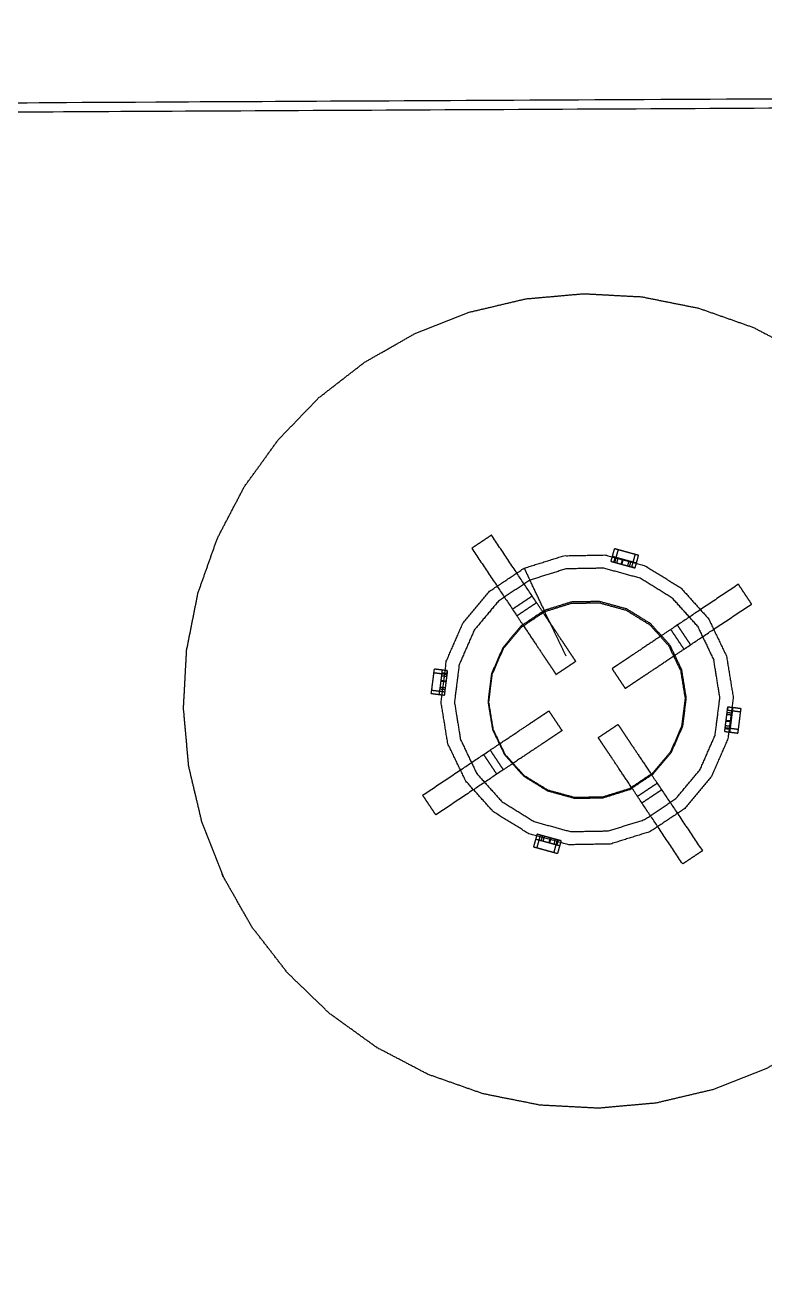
# Model space of a CAD drawing. Header units: millimetres. Extents: x 3429 to 24139, y -631 to 9878.
# Drawn here: x 8575.3 to 8614, y 3509.7 to 3575.7 of the extents above; entities that cross this region are included whole.
import ezdxf

# ---------------------------------------------------------------- set-up
doc = ezdxf.new("R2010")
doc.units = ezdxf.units.MM
for name, color, linetype, lineweight in [('multid_gorunus_3', 23, 'Continuous', 13), ('multid_gorunus_4', 15, 'Continuous', 9), ('multid_gorunus_5', 193, 'Continuous', 5), ('multid_gorunus_6', 54, 'Continuous', 0)]:
    doc.layers.add(name, color=color, linetype=linetype, lineweight=lineweight)

# ---------------------------------------------------------------- blocks, each defined once
blk = doc.blocks.new('grup-2')
at = {"layer": 'multid_gorunus_3', "lineweight": -3}
for points in [[(1849.635, 6035.355), (1850.005, 6035.396), (1850.375, 6035.437), (1884.646, 6035.262), (1918.917, 6035.088), (1919.286, 6035.043), (1919.656, 6034.998), (1919.995, 6034.875), (1920.334, 6034.752), (1920.633, 6034.56), (1920.932, 6034.367), (1921.181, 6034.116), (1921.429, 6033.865), (1921.619, 6033.564), (1921.808, 6033.263), (1921.927, 6032.923), (1922.047, 6032.583), (1922.088, 6032.213), (1922.129, 6031.843), (1921.763, 5960.072), (1921.878, 5918.294), (1921.833, 5917.924), (1921.789, 5917.555), (1921.666, 5917.216), (1921.542, 5916.877), (1921.35, 5916.578), (1921.158, 5916.279), (1920.907, 5916.03), (1920.655, 5915.781), (1920.354, 5915.592), (1920.054, 5915.403), (1919.713, 5915.283), (1919.373, 5915.164), (1919.003, 5915.123), (1918.633, 5915.082), (1884.362, 5915.257), (1850.091, 5915.431), (1849.721, 5915.476), (1849.352, 5915.52), (1849.013, 5915.644), (1848.674, 5915.767), (1848.375, 5915.959), (1848.076, 5916.151), (1847.827, 5916.403), (1847.578, 5916.654), (1847.389, 5916.955), (1847.2, 5917.255), (1847.08, 5917.596), (1846.96, 5917.936), (1846.92, 5918.306), (1846.879, 5918.676), (1847.143, 5970.447), (1847.13, 6032.225), (1847.174, 6032.594), (1847.219, 6032.964), (1847.342, 6033.303), (1847.465, 6033.642), (1847.658, 6033.941), (1847.85, 6034.24), (1848.101, 6034.488), (1848.353, 6034.737), (1848.653, 6034.926), (1848.954, 6035.115), (1849.294, 6035.235), (1849.635, 6035.355)], [(1849.635, 6035.355), (1850.005, 6035.396), (1850.375, 6035.437), (1884.646, 6035.262), (1918.917, 6035.088), (1919.286, 6035.043), (1919.656, 6034.998), (1919.995, 6034.875), (1920.334, 6034.752), (1920.633, 6034.56), (1920.932, 6034.367), (1921.181, 6034.116), (1921.429, 6033.865), (1921.619, 6033.564), (1921.808, 6033.263), (1921.927, 6032.923), (1922.047, 6032.583), (1922.088, 6032.213), (1922.129, 6031.843), (1921.763, 5960.072), (1921.878, 5918.294), (1921.833, 5917.924), (1921.789, 5917.555), (1921.666, 5917.216), (1921.542, 5916.877), (1921.35, 5916.578), (1921.158, 5916.279), (1920.907, 5916.03), (1920.655, 5915.781), (1920.354, 5915.592), (1920.054, 5915.403), (1919.713, 5915.283), (1919.373, 5915.164), (1919.003, 5915.123), (1918.633, 5915.082), (1884.362, 5915.257), (1850.091, 5915.431), (1849.721, 5915.476), (1849.352, 5915.52), (1849.013, 5915.644), (1848.674, 5915.767), (1848.375, 5915.959), (1848.076, 5916.151), (1847.827, 5916.403), (1847.578, 5916.654), (1847.389, 5916.955), (1847.2, 5917.255), (1847.08, 5917.596), (1846.96, 5917.936), (1846.92, 5918.306), (1846.879, 5918.676), (1847.143, 5970.447), (1847.13, 6032.225), (1847.174, 6032.594), (1847.219, 6032.964), (1847.342, 6033.303), (1847.465, 6033.642), (1847.658, 6033.941), (1847.85, 6034.24), (1848.101, 6034.488), (1848.353, 6034.737), (1848.653, 6034.926), (1848.954, 6035.115), (1849.294, 6035.235), (1849.635, 6035.355)], [(1850.374, 6034.937), (1850.061, 6034.902), (1849.748, 6034.868), (1849.461, 6034.766), (1849.173, 6034.665), (1848.919, 6034.505), (1848.664, 6034.345), (1848.452, 6034.134), (1848.239, 6033.924), (1848.076, 6033.671), (1847.914, 6033.418), (1847.81, 6033.132), (1847.705, 6032.845), (1847.668, 6032.533), (1847.63, 6032.22), (1847.643, 5970.444), (1847.379, 5918.676), (1847.413, 5918.363), (1847.448, 5918.05), (1847.549, 5917.762), (1847.651, 5917.474), (1847.811, 5917.22), (1847.971, 5916.966), (1848.181, 5916.753), (1848.392, 5916.54), (1848.644, 5916.378), (1848.897, 5916.215), (1849.184, 5916.111), (1849.47, 5916.007), (1849.783, 5915.969), (1850.096, 5915.931), (1884.365, 5915.757), (1918.634, 5915.582), (1918.946, 5915.617), (1919.259, 5915.651), (1919.547, 5915.752), (1919.835, 5915.854), (1920.089, 5916.014), (1920.343, 5916.174), (1920.556, 5916.384), (1920.769, 5916.595), (1920.931, 5916.848), (1921.094, 5917.1), (1921.198, 5917.387), (1921.303, 5917.674), (1921.34, 5917.986), (1921.378, 5918.299), (1921.263, 5960.075), (1921.629, 6031.843), (1921.594, 6032.156), (1921.56, 6032.469), (1921.458, 6032.757), (1921.357, 6033.044), (1921.197, 6033.299), (1921.037, 6033.553), (1920.827, 6033.766), (1920.616, 6033.978), (1920.363, 6034.141), (1920.111, 6034.303), (1919.824, 6034.408), (1919.537, 6034.512), (1919.225, 6034.55), (1918.912, 6034.588), (1884.643, 6034.762), (1850.374, 6034.937)], [(1850.374, 6034.937), (1850.061, 6034.902), (1849.748, 6034.868), (1849.461, 6034.766), (1849.173, 6034.665), (1848.919, 6034.505), (1848.664, 6034.345), (1848.452, 6034.134), (1848.239, 6033.924), (1848.076, 6033.671), (1847.914, 6033.418), (1847.81, 6033.132), (1847.705, 6032.845), (1847.668, 6032.533), (1847.63, 6032.22), (1847.643, 5970.444), (1847.379, 5918.676), (1847.413, 5918.363), (1847.448, 5918.05), (1847.549, 5917.762), (1847.651, 5917.474), (1847.811, 5917.22), (1847.971, 5916.966), (1848.181, 5916.753), (1848.392, 5916.54), (1848.644, 5916.378), (1848.897, 5916.215), (1849.184, 5916.111), (1849.47, 5916.007), (1849.783, 5915.969), (1850.096, 5915.931), (1884.365, 5915.757), (1918.634, 5915.582), (1918.946, 5915.617), (1919.259, 5915.651), (1919.547, 5915.752), (1919.835, 5915.854), (1920.089, 5916.014), (1920.343, 5916.174), (1920.556, 5916.384), (1920.769, 5916.595), (1920.931, 5916.848), (1921.094, 5917.1), (1921.198, 5917.387), (1921.303, 5917.674), (1921.34, 5917.986), (1921.378, 5918.299), (1921.263, 5960.075), (1921.629, 6031.843), (1921.594, 6032.156), (1921.56, 6032.469), (1921.458, 6032.757), (1921.357, 6033.044), (1921.197, 6033.299), (1921.037, 6033.553), (1920.827, 6033.766), (1920.616, 6033.978), (1920.363, 6034.141), (1920.111, 6034.303), (1919.824, 6034.408), (1919.537, 6034.512), (1919.225, 6034.55), (1918.912, 6034.588), (1884.643, 6034.762), (1850.374, 6034.937)]]:
    blk.add_open_spline(points, degree=2, knots=[-16, -16, -16, -15, -15, -14, -14, -13, -13, -12, -12, -11, -11, -10, -10, -9, -9, -8, -8, -7, -7, -6, -6, -5, -5, -4, -4, -3, -3, -2, -2, -1, -1, 0, 0, 1, 1, 2, 2, 3, 3, 4, 4, 5, 5, 6, 6, 7, 7, 8, 8, 9, 9, 10, 10, 11, 11, 12, 12, 13, 13, 14, 14, 15, 15, 16, 16, 16], dxfattribs=at)
at = {"layer": 'multid_gorunus_4', "lineweight": -3}
for points, knots in [([(1897.851, 5985.636), (1897.851, 5985.636), (1897.851, 5985.636), (1896.503, 5984.93), (1895.155, 5984.224), (1893.721, 5983.718), (1892.286, 5983.213), (1890.794, 5982.915), (1889.302, 5982.618), (1887.783, 5982.537), (1886.264, 5982.456), (1884.749, 5982.591), (1883.234, 5982.726), (1881.753, 5983.076), (1880.273, 5983.426), (1878.857, 5983.983), (1877.441, 5984.539), (1876.119, 5985.292), (1874.798, 5986.045), (1873.596, 5986.978), (1872.394, 5987.911), (1871.338, 5989.005), (1870.282, 5990.1), (1869.392, 5991.334), (1868.502, 5992.567), (1867.797, 5993.916), (1867.092, 5995.264), (1866.585, 5996.698), (1866.079, 5998.132), (1865.782, 5999.625), (1865.486, 6001.117), (1865.404, 6002.636), (1865.322, 6004.155), (1865.458, 6005.67), (1865.594, 6007.185), (1865.943, 6008.665), (1866.292, 6010.146), (1866.85, 6011.562), (1867.407, 6012.977), (1868.159, 6014.299), (1868.911, 6015.621), (1869.845, 6016.823), (1870.778, 6018.024), (1871.873, 6019.08), (1872.967, 6020.137), (1874.201, 6021.027), (1875.435, 6021.916), (1876.783, 6022.622), (1878.13, 6023.327), (1879.565, 6023.833), (1881, 6024.339), (1882.492, 6024.636), (1883.983, 6024.934), (1885.503, 6025.015), (1887.022, 6025.096), (1888.537, 6024.961), (1890.052, 6024.826), (1891.532, 6024.476), (1893.013, 6024.125), (1894.429, 6023.569), (1895.844, 6023.013), (1897.166, 6022.26), (1898.488, 6021.506), (1899.69, 6020.574), (1900.891, 6019.641), (1901.947, 6018.546), (1903.003, 6017.451), (1903.894, 6016.218), (1904.784, 6014.984), (1905.489, 6013.636), (1906.193, 6012.288), (1906.7, 6010.853), (1907.207, 6009.419), (1907.503, 6007.927), (1907.8, 6006.435), (1907.882, 6004.916), (1907.964, 6003.397), (1907.828, 6001.882), (1907.692, 6000.367), (1907.343, 5998.886), (1906.993, 5997.405), (1906.436, 5995.99), (1905.879, 5994.575), (1905.127, 5993.252), (1904.374, 5991.93), (1903.441, 5990.729), (1902.507, 5989.528), (1901.413, 5988.471), (1900.319, 5987.414), (1899.085, 5986.525), (1897.851, 5985.636)], [7.999876, 7.999876, 7.999876, 8, 8, 9, 9, 10, 10, 11, 11, 12, 12, 13, 13, 14, 14, 15, 15, 16, 16, 17, 17, 18, 18, 19, 19, 20, 20, 21, 21, 22, 22, 23, 23, 24, 24, 25, 25, 26, 26, 27, 27, 28, 28, 29, 29, 30, 30, 31, 31, 32, 32, 33, 33, 34, 34, 35, 35, 36, 36, 37, 37, 38, 38, 39, 39, 40, 40, 41, 41, 42, 42, 43, 43, 44, 44, 45, 45, 46, 46, 47, 47, 48, 48, 49, 49, 50, 50, 51, 51, 52, 52, 52]), ([(1897.851, 5985.636), (1897.851, 5985.636), (1897.851, 5985.636), (1896.503, 5984.93), (1895.155, 5984.224), (1893.721, 5983.718), (1892.286, 5983.213), (1890.794, 5982.915), (1889.302, 5982.618), (1887.783, 5982.537), (1886.264, 5982.456), (1884.749, 5982.591), (1883.234, 5982.726), (1881.753, 5983.076), (1880.273, 5983.426), (1878.857, 5983.983), (1877.441, 5984.539), (1876.119, 5985.292), (1874.798, 5986.045), (1873.596, 5986.978), (1872.394, 5987.911), (1871.338, 5989.005), (1870.282, 5990.1), (1869.392, 5991.334), (1868.502, 5992.567), (1867.797, 5993.916), (1867.092, 5995.264), (1866.585, 5996.698), (1866.079, 5998.132), (1865.782, 5999.625), (1865.486, 6001.117), (1865.404, 6002.636), (1865.322, 6004.155), (1865.458, 6005.67), (1865.594, 6007.185), (1865.943, 6008.665), (1866.292, 6010.146), (1866.85, 6011.562), (1867.407, 6012.977), (1868.159, 6014.299), (1868.911, 6015.621), (1869.845, 6016.823), (1870.778, 6018.024), (1871.873, 6019.08), (1872.967, 6020.137), (1874.201, 6021.027), (1875.435, 6021.916), (1876.783, 6022.622), (1878.13, 6023.327), (1879.565, 6023.833), (1881, 6024.339), (1882.492, 6024.636), (1883.983, 6024.934), (1885.503, 6025.015), (1887.022, 6025.096), (1888.537, 6024.961), (1890.052, 6024.826), (1891.532, 6024.476), (1893.013, 6024.125), (1894.429, 6023.569), (1895.844, 6023.013), (1897.166, 6022.26), (1898.488, 6021.506), (1899.69, 6020.574), (1900.891, 6019.641), (1901.947, 6018.546), (1903.003, 6017.451), (1903.894, 6016.218), (1904.784, 6014.984), (1905.489, 6013.636), (1906.193, 6012.288), (1906.7, 6010.853), (1907.207, 6009.419), (1907.503, 6007.927), (1907.8, 6006.435), (1907.882, 6004.916), (1907.964, 6003.397), (1907.828, 6001.882), (1907.692, 6000.367), (1907.343, 5998.886), (1906.993, 5997.405), (1906.436, 5995.99), (1905.879, 5994.575), (1905.127, 5993.252), (1904.374, 5991.93), (1903.441, 5990.729), (1902.507, 5989.528), (1901.413, 5988.471), (1900.319, 5987.414), (1899.085, 5986.525), (1897.851, 5985.636)], [7.999876, 7.999876, 7.999876, 8, 8, 9, 9, 10, 10, 11, 11, 12, 12, 13, 13, 14, 14, 15, 15, 16, 16, 17, 17, 18, 18, 19, 19, 20, 20, 21, 21, 22, 22, 23, 23, 24, 24, 25, 25, 26, 26, 27, 27, 28, 28, 29, 29, 30, 30, 31, 31, 32, 32, 33, 33, 34, 34, 35, 35, 36, 36, 37, 37, 38, 38, 39, 39, 40, 40, 41, 41, 42, 42, 43, 43, 44, 44, 45, 45, 46, 46, 47, 47, 48, 48, 49, 49, 50, 50, 51, 51, 52, 52, 52]), ([(1905.879, 5994.575), (1906.436, 5995.99), (1906.993, 5997.405), (1907.343, 5998.886), (1907.692, 6000.367), (1907.828, 6001.882), (1907.964, 6003.397), (1907.882, 6004.916), (1907.8, 6006.435), (1907.503, 6007.927), (1907.207, 6009.419), (1906.7, 6010.853), (1906.193, 6012.288)], [61, 61, 61, 62, 62, 63, 63, 64, 64, 65, 65, 66, 66, 67, 67, 67]), ([(1905.879, 5994.575), (1906.436, 5995.99), (1906.993, 5997.405), (1907.343, 5998.886), (1907.692, 6000.367), (1907.828, 6001.882), (1907.964, 6003.397), (1907.882, 6004.916), (1907.8, 6006.435), (1907.503, 6007.927), (1907.207, 6009.419), (1906.7, 6010.853), (1906.193, 6012.288)], [61, 61, 61, 62, 62, 63, 63, 64, 64, 65, 65, 66, 66, 67, 67, 67])]:
    blk.add_open_spline(points, degree=2, knots=knots, dxfattribs=at)
at = {"layer": 'multid_gorunus_5', "lineweight": -3}
for points, knots in [([(1887.43, 6005.849), (1887.451, 6005.881), (1887.472, 6005.912), (1887.536, 6006.007), (1887.599, 6006.102), (1887.705, 6006.26), (1887.81, 6006.418), (1887.958, 6006.639), (1888.105, 6006.86), (1888.294, 6007.142), (1888.483, 6007.425), (1888.712, 6007.769), (1888.942, 6008.112), (1889.212, 6008.517), (1889.482, 6008.921), (1890.015, 6009.718), (1890.547, 6010.515), (1891.196, 6011.487), (1891.845, 6012.458)], [2, 2, 2, 3, 3, 4, 4, 5, 5, 6, 6, 7, 7, 8, 8, 9, 9, 10, 10, 11, 11, 11]), ([(1887.43, 6005.849), (1887.451, 6005.881), (1887.472, 6005.912), (1887.536, 6006.007), (1887.599, 6006.102), (1887.705, 6006.26), (1887.81, 6006.418), (1887.958, 6006.639), (1888.105, 6006.86), (1888.294, 6007.142), (1888.483, 6007.425), (1888.712, 6007.769), (1888.942, 6008.112), (1889.212, 6008.517), (1889.482, 6008.921), (1890.015, 6009.718), (1890.547, 6010.515), (1891.196, 6011.487), (1891.845, 6012.458)], [2, 2, 2, 3, 3, 4, 4, 5, 5, 6, 6, 7, 7, 8, 8, 9, 9, 10, 10, 11, 11, 11]), ([(1891.845, 6012.458), (1892.103, 6012.285), (1892.361, 6012.113), (1892.619, 6011.941), (1892.877, 6011.769)], [0, 0, 0, 1, 1, 2, 2, 2]), ([(1891.845, 6012.458), (1892.103, 6012.285), (1892.361, 6012.113), (1892.619, 6011.941), (1892.877, 6011.769)], [0, 0, 0, 1, 1, 2, 2, 2]), ([(1884.147, 6011.399), (1884.289, 6011.438), (1884.431, 6011.477), (1884.65, 6011.537), (1884.868, 6011.597), (1885.06, 6011.649), (1885.252, 6011.702), (1885.327, 6011.723), (1885.403, 6011.743)], [25, 25, 25, 26, 26, 27, 27, 28, 28, 29, 29, 29]), ([(1884.147, 6011.399), (1884.289, 6011.438), (1884.431, 6011.477), (1884.65, 6011.537), (1884.868, 6011.597), (1885.06, 6011.649), (1885.252, 6011.702), (1885.327, 6011.723), (1885.403, 6011.743)], [25, 25, 25, 26, 26, 27, 27, 28, 28, 29, 29, 29]), ([(1885.388, 6011.03), (1885.353, 6011.156), (1885.319, 6011.281), (1885.263, 6011.485), (1885.207, 6011.689)], [0, 0, 0, 1, 1, 2, 2, 2]), ([(1885.388, 6011.03), (1885.353, 6011.156), (1885.319, 6011.281), (1885.263, 6011.485), (1885.207, 6011.689)], [0, 0, 0, 1, 1, 2, 2, 2]), ([(1885.584, 6011.084), (1885.55, 6011.21), (1885.515, 6011.335), (1885.459, 6011.539), (1885.403, 6011.743)], [0, 0, 0, 1, 1, 2, 2, 2]), ([(1885.584, 6011.084), (1885.55, 6011.21), (1885.515, 6011.335), (1885.459, 6011.539), (1885.403, 6011.743)], [0, 0, 0, 1, 1, 2, 2, 2]), ([(1892.877, 6011.769), (1892.228, 6010.797), (1891.579, 6009.826), (1891.046, 6009.029), (1890.514, 6008.231), (1890.244, 6007.827), (1889.974, 6007.423), (1889.744, 6007.079), (1889.514, 6006.736), (1889.326, 6006.453), (1889.137, 6006.17), (1888.989, 6005.95), (1888.842, 6005.729), (1888.736, 6005.571), (1888.631, 6005.413), (1888.567, 6005.318), (1888.504, 6005.223), (1888.483, 6005.192), (1888.462, 6005.16)], [8, 8, 8, 9, 9, 10, 10, 11, 11, 12, 12, 13, 13, 14, 14, 15, 15, 16, 16, 17, 17, 17]), ([(1892.877, 6011.769), (1892.228, 6010.797), (1891.579, 6009.826), (1891.046, 6009.029), (1890.514, 6008.231), (1890.244, 6007.827), (1889.974, 6007.423), (1889.744, 6007.079), (1889.514, 6006.736), (1889.326, 6006.453), (1889.137, 6006.17), (1888.989, 6005.95), (1888.842, 6005.729), (1888.736, 6005.571), (1888.631, 6005.413), (1888.567, 6005.318), (1888.504, 6005.223), (1888.483, 6005.192), (1888.462, 6005.16)], [8, 8, 8, 9, 9, 10, 10, 11, 11, 12, 12, 13, 13, 14, 14, 15, 15, 16, 16, 17, 17, 17]), ([(1885.584, 6011.084), (1885.508, 6011.063), (1885.433, 6011.042), (1885.241, 6010.99), (1885.049, 6010.937), (1884.831, 6010.877), (1884.612, 6010.817), (1884.47, 6010.778), (1884.327, 6010.739), (1884.293, 6010.865), (1884.258, 6010.991), (1884.203, 6011.195), (1884.147, 6011.399)], [-2, -2, -2, -1, -1, 0, 0, 1, 1, 2, 2, 3, 3, 4, 4, 4]), ([(1885.584, 6011.084), (1885.508, 6011.063), (1885.433, 6011.042), (1885.241, 6010.99), (1885.049, 6010.937), (1884.831, 6010.877), (1884.612, 6010.817), (1884.47, 6010.778), (1884.327, 6010.739), (1884.293, 6010.865), (1884.258, 6010.991), (1884.203, 6011.195), (1884.147, 6011.399)], [-2, -2, -2, -1, -1, 0, 0, 1, 1, 2, 2, 3, 3, 4, 4, 4]), ([(1884.258, 6010.991), (1884.401, 6011.03), (1884.543, 6011.069), (1884.762, 6011.129), (1884.98, 6011.188), (1885.172, 6011.241), (1885.364, 6011.294), (1885.439, 6011.315), (1885.515, 6011.335)], [0, 0, 0, 1, 1, 2, 2, 3, 3, 4, 4, 4]), ([(1884.258, 6010.991), (1884.401, 6011.03), (1884.543, 6011.069), (1884.762, 6011.129), (1884.98, 6011.188), (1885.172, 6011.241), (1885.364, 6011.294), (1885.439, 6011.315), (1885.515, 6011.335)], [0, 0, 0, 1, 1, 2, 2, 3, 3, 4, 4, 4]), ([(1884.331, 6011.449), (1884.387, 6011.245), (1884.443, 6011.041), (1884.478, 6010.916), (1884.512, 6010.79)], [34, 34, 34, 35, 35, 36, 36, 36]), ([(1884.331, 6011.449), (1884.387, 6011.245), (1884.443, 6011.041), (1884.478, 6010.916), (1884.512, 6010.79)], [34, 34, 34, 35, 35, 36, 36, 36]), ([(1878.231, 6008.851), (1878.404, 6009.109), (1878.576, 6009.367), (1878.748, 6009.625), (1878.92, 6009.883)], [0, 0, 0, 1, 1, 2, 2, 2]), ([(1878.231, 6008.851), (1878.404, 6009.109), (1878.576, 6009.367), (1878.748, 6009.625), (1878.92, 6009.883)], [0, 0, 0, 1, 1, 2, 2, 2]), ([(1878.92, 6009.883), (1879.892, 6009.234), (1880.863, 6008.585), (1881.66, 6008.053), (1882.458, 6007.52), (1882.862, 6007.25), (1883.266, 6006.98), (1883.61, 6006.75), (1883.953, 6006.521), (1884.236, 6006.332), (1884.519, 6006.143), (1884.739, 6005.996), (1884.96, 6005.848), (1885.118, 6005.743), (1885.276, 6005.637), (1885.371, 6005.574), (1885.466, 6005.51), (1885.497, 6005.489), (1885.529, 6005.468)], [8, 8, 8, 9, 9, 10, 10, 11, 11, 12, 12, 13, 13, 14, 14, 15, 15, 16, 16, 17, 17, 17]), ([(1878.92, 6009.883), (1879.892, 6009.234), (1880.863, 6008.585), (1881.66, 6008.053), (1882.458, 6007.52), (1882.862, 6007.25), (1883.266, 6006.98), (1883.61, 6006.75), (1883.953, 6006.521), (1884.236, 6006.332), (1884.519, 6006.143), (1884.739, 6005.996), (1884.96, 6005.848), (1885.118, 6005.743), (1885.276, 6005.637), (1885.371, 6005.574), (1885.466, 6005.51), (1885.497, 6005.489), (1885.529, 6005.468)], [8, 8, 8, 9, 9, 10, 10, 11, 11, 12, 12, 13, 13, 14, 14, 15, 15, 16, 16, 17, 17, 17]), ([(1889.712, 6009.266), (1889.97, 6009.093), (1890.228, 6008.921), (1890.486, 6008.749), (1890.744, 6008.576)], [0, 0, 0, 1, 1, 2, 2, 2]), ([(1889.712, 6009.266), (1889.97, 6009.093), (1890.228, 6008.921), (1890.486, 6008.749), (1890.744, 6008.576)], [0, 0, 0, 1, 1, 2, 2, 2]), ([(1884.84, 6004.436), (1884.808, 6004.457), (1884.777, 6004.479), (1884.682, 6004.542), (1884.587, 6004.605), (1884.429, 6004.711), (1884.271, 6004.817), (1884.05, 6004.964), (1883.829, 6005.111), (1883.547, 6005.3), (1883.264, 6005.489), (1882.92, 6005.719), (1882.577, 6005.948), (1882.172, 6006.218), (1881.768, 6006.488), (1880.971, 6007.021), (1880.174, 6007.554), (1879.202, 6008.202), (1878.231, 6008.851)], [2, 2, 2, 3, 3, 4, 4, 5, 5, 6, 6, 7, 7, 8, 8, 9, 9, 10, 10, 11, 11, 11]), ([(1884.84, 6004.436), (1884.808, 6004.457), (1884.777, 6004.479), (1884.682, 6004.542), (1884.587, 6004.605), (1884.429, 6004.711), (1884.271, 6004.817), (1884.05, 6004.964), (1883.829, 6005.111), (1883.547, 6005.3), (1883.264, 6005.489), (1882.92, 6005.719), (1882.577, 6005.948), (1882.172, 6006.218), (1881.768, 6006.488), (1880.971, 6007.021), (1880.174, 6007.554), (1879.202, 6008.202), (1878.231, 6008.851)], [2, 2, 2, 3, 3, 4, 4, 5, 5, 6, 6, 7, 7, 8, 8, 9, 9, 10, 10, 11, 11, 11]), ([(1889.482, 6008.921), (1889.74, 6008.748), (1889.998, 6008.576), (1890.256, 6008.404), (1890.514, 6008.231)], [0, 0, 0, 1, 1, 2, 2, 2]), ([(1889.482, 6008.921), (1889.74, 6008.748), (1889.998, 6008.576), (1890.256, 6008.404), (1890.514, 6008.231)], [0, 0, 0, 1, 1, 2, 2, 2]), ([(1881.423, 6006.719), (1881.596, 6006.977), (1881.768, 6007.235), (1881.94, 6007.492), (1882.113, 6007.75)], [0, 0, 0, 1, 1, 2, 2, 2]), ([(1881.423, 6006.719), (1881.596, 6006.977), (1881.768, 6007.235), (1881.94, 6007.492), (1882.113, 6007.75)], [0, 0, 0, 1, 1, 2, 2, 2]), ([(1881.768, 6006.488), (1881.941, 6006.746), (1882.113, 6007.004), (1882.285, 6007.262), (1882.458, 6007.52)], [0, 0, 0, 1, 1, 2, 2, 2]), ([(1881.768, 6006.488), (1881.941, 6006.746), (1882.113, 6007.004), (1882.285, 6007.262), (1882.458, 6007.52)], [0, 0, 0, 1, 1, 2, 2, 2]), ([(1887.43, 6005.849), (1887.688, 6005.677), (1887.946, 6005.504), (1888.204, 6005.332), (1888.462, 6005.16)], [0, 0, 0, 1, 1, 2, 2, 2]), ([(1887.43, 6005.849), (1887.688, 6005.677), (1887.946, 6005.504), (1888.204, 6005.332), (1888.462, 6005.16)], [0, 0, 0, 1, 1, 2, 2, 2]), ([(1884.84, 6004.436), (1885.012, 6004.694), (1885.185, 6004.952), (1885.357, 6005.21), (1885.529, 6005.468)], [0, 0, 0, 1, 1, 2, 2, 2]), ([(1884.84, 6004.436), (1885.012, 6004.694), (1885.185, 6004.952), (1885.357, 6005.21), (1885.529, 6005.468)], [0, 0, 0, 1, 1, 2, 2, 2]), ([(1894.153, 6005.36), (1894.282, 6005.376), (1894.411, 6005.392), (1894.621, 6005.418), (1894.831, 6005.445)], [0, 0, 0, 1, 1, 2, 2, 2]), ([(1894.153, 6005.36), (1894.282, 6005.376), (1894.411, 6005.392), (1894.621, 6005.418), (1894.831, 6005.445)], [0, 0, 0, 1, 1, 2, 2, 2]), ([(1894.178, 6005.157), (1894.175, 6005.18), (1894.173, 6005.204), (1894.163, 6005.282), (1894.153, 6005.36), (1894.163, 6005.282), (1894.173, 6005.204), (1894.175, 6005.18), (1894.178, 6005.157)], [42.882837, 42.882837, 42.882837, 43, 43, 44, 44, 45, 45, 45.117162, 45.117162, 45.117162]), ([(1894.178, 6005.157), (1894.175, 6005.18), (1894.173, 6005.204), (1894.163, 6005.282), (1894.153, 6005.36), (1894.163, 6005.282), (1894.173, 6005.204), (1894.175, 6005.18), (1894.178, 6005.157)], [42.882837, 42.882837, 42.882837, 43, 43, 44, 44, 45, 45, 45.117162, 45.117162, 45.117162]), ([(1894.192, 6005.049), (1894.182, 6005.126), (1894.173, 6005.204), (1894.163, 6005.282), (1894.153, 6005.36), (1894.163, 6005.282), (1894.173, 6005.204), (1894.197, 6005.006), (1894.222, 6004.809), (1894.25, 6004.584), (1894.279, 6004.36), (1894.297, 6004.213), (1894.316, 6004.067), (1894.445, 6004.083), (1894.574, 6004.099), (1894.784, 6004.126), (1894.994, 6004.152)], [-3.392285, -3.392285, -3.392285, -3, -3, -2, -2, -1, -1, 0, 0, 1, 1, 2, 2, 3, 3, 4, 4, 4]), ([(1894.192, 6005.049), (1894.182, 6005.126), (1894.173, 6005.204), (1894.163, 6005.282), (1894.153, 6005.36), (1894.163, 6005.282), (1894.173, 6005.204), (1894.197, 6005.006), (1894.222, 6004.809), (1894.25, 6004.584), (1894.279, 6004.36), (1894.297, 6004.213), (1894.316, 6004.067), (1894.445, 6004.083), (1894.574, 6004.099), (1894.784, 6004.126), (1894.994, 6004.152)], [-3.392285, -3.392285, -3.392285, -3, -3, -2, -2, -1, -1, 0, 0, 1, 1, 2, 2, 3, 3, 4, 4, 4]), ([(1894.178, 6005.157), (1894.308, 6005.174), (1894.437, 6005.19), (1894.647, 6005.216), (1894.857, 6005.243)], [0, 0, 0, 1, 1, 2, 2, 2]), ([(1894.178, 6005.157), (1894.308, 6005.174), (1894.437, 6005.19), (1894.647, 6005.216), (1894.857, 6005.243)], [0, 0, 0, 1, 1, 2, 2, 2]), ([(1894.574, 6004.099), (1894.556, 6004.246), (1894.537, 6004.392), (1894.509, 6004.617), (1894.481, 6004.841), (1894.456, 6005.039), (1894.431, 6005.236), (1894.421, 6005.314), (1894.411, 6005.392)], [0, 0, 0, 1, 1, 2, 2, 3, 3, 4, 4, 4]), ([(1894.574, 6004.099), (1894.556, 6004.246), (1894.537, 6004.392), (1894.509, 6004.617), (1894.481, 6004.841), (1894.456, 6005.039), (1894.431, 6005.236), (1894.421, 6005.314), (1894.411, 6005.392)], [0, 0, 0, 1, 1, 2, 2, 3, 3, 4, 4, 4]), ([(1894.994, 6004.152), (1894.975, 6004.299), (1894.957, 6004.445), (1894.929, 6004.67), (1894.901, 6004.894), (1894.876, 6005.092), (1894.851, 6005.289), (1894.841, 6005.367), (1894.831, 6005.445)], [25, 25, 25, 26, 26, 27, 27, 28, 28, 29, 29, 29]), ([(1894.994, 6004.152), (1894.975, 6004.299), (1894.957, 6004.445), (1894.929, 6004.67), (1894.901, 6004.894), (1894.876, 6005.092), (1894.851, 6005.289), (1894.841, 6005.367), (1894.831, 6005.445)], [25, 25, 25, 26, 26, 27, 27, 28, 28, 29, 29, 29]), ([(1894.97, 6004.342), (1894.76, 6004.316), (1894.55, 6004.289), (1894.421, 6004.273), (1894.292, 6004.257)], [34, 34, 34, 35, 35, 36, 36, 36]), ([(1894.97, 6004.342), (1894.76, 6004.316), (1894.55, 6004.289), (1894.421, 6004.273), (1894.292, 6004.257)], [34, 34, 34, 35, 35, 36, 36, 36]), ([(1879.636, 6002.18), (1879.626, 6002.258), (1879.616, 6002.336), (1879.592, 6002.534), (1879.567, 6002.731), (1879.538, 6002.956), (1879.51, 6003.18), (1879.492, 6003.327), (1879.473, 6003.473), (1879.344, 6003.457), (1879.215, 6003.441), (1879.005, 6003.414), (1878.795, 6003.388)], [-2, -2, -2, -1, -1, 0, 0, 1, 1, 2, 2, 3, 3, 4, 4, 4]), ([(1879.636, 6002.18), (1879.626, 6002.258), (1879.616, 6002.336), (1879.592, 6002.534), (1879.567, 6002.731), (1879.538, 6002.956), (1879.51, 6003.18), (1879.492, 6003.327), (1879.473, 6003.473), (1879.344, 6003.457), (1879.215, 6003.441), (1879.005, 6003.414), (1878.795, 6003.388)], [-2, -2, -2, -1, -1, 0, 0, 1, 1, 2, 2, 3, 3, 4, 4, 4]), ([(1878.795, 6003.388), (1878.813, 6003.241), (1878.832, 6003.095), (1878.86, 6002.87), (1878.888, 6002.646), (1878.913, 6002.448), (1878.938, 6002.251), (1878.948, 6002.173), (1878.958, 6002.095)], [25, 25, 25, 26, 26, 27, 27, 28, 28, 29, 29, 29]), ([(1878.795, 6003.388), (1878.813, 6003.241), (1878.832, 6003.095), (1878.86, 6002.87), (1878.888, 6002.646), (1878.913, 6002.448), (1878.938, 6002.251), (1878.948, 6002.173), (1878.958, 6002.095)], [25, 25, 25, 26, 26, 27, 27, 28, 28, 29, 29, 29]), ([(1878.819, 6003.198), (1879.029, 6003.224), (1879.239, 6003.251), (1879.368, 6003.267), (1879.497, 6003.283)], [34, 34, 34, 35, 35, 36, 36, 36]), ([(1878.819, 6003.198), (1879.029, 6003.224), (1879.239, 6003.251), (1879.368, 6003.267), (1879.497, 6003.283)], [34, 34, 34, 35, 35, 36, 36, 36]), ([(1879.215, 6003.441), (1879.233, 6003.294), (1879.252, 6003.148), (1879.28, 6002.923), (1879.308, 6002.699), (1879.333, 6002.501), (1879.358, 6002.304), (1879.368, 6002.226), (1879.377, 6002.148)], [0, 0, 0, 1, 1, 2, 2, 3, 3, 4, 4, 4]), ([(1879.215, 6003.441), (1879.233, 6003.294), (1879.252, 6003.148), (1879.28, 6002.923), (1879.308, 6002.699), (1879.333, 6002.501), (1879.358, 6002.304), (1879.368, 6002.226), (1879.377, 6002.148)], [0, 0, 0, 1, 1, 2, 2, 3, 3, 4, 4, 4]), ([(1888.148, 6002.226), (1888.32, 6002.484), (1888.493, 6002.742), (1888.665, 6003), (1888.837, 6003.258)], [0, 0, 0, 1, 1, 2, 2, 2]), ([(1888.148, 6002.226), (1888.32, 6002.484), (1888.493, 6002.742), (1888.665, 6003), (1888.837, 6003.258)], [0, 0, 0, 1, 1, 2, 2, 2]), ([(1895.446, 5998.843), (1894.475, 5999.492), (1893.504, 6000.14), (1892.706, 6000.673), (1891.909, 6001.206), (1891.505, 6001.476), (1891.101, 6001.746), (1890.757, 6001.975), (1890.413, 6002.205), (1890.13, 6002.394), (1889.848, 6002.583), (1889.627, 6002.73), (1889.407, 6002.878), (1889.249, 6002.983), (1889.091, 6003.089), (1888.996, 6003.152), (1888.901, 6003.216), (1888.869, 6003.237), (1888.837, 6003.258)], [8, 8, 8, 9, 9, 10, 10, 11, 11, 12, 12, 13, 13, 14, 14, 15, 15, 16, 16, 17, 17, 17]), ([(1895.446, 5998.843), (1894.475, 5999.492), (1893.504, 6000.14), (1892.706, 6000.673), (1891.909, 6001.206), (1891.505, 6001.476), (1891.101, 6001.746), (1890.757, 6001.975), (1890.413, 6002.205), (1890.13, 6002.394), (1889.848, 6002.583), (1889.627, 6002.73), (1889.407, 6002.878), (1889.249, 6002.983), (1889.091, 6003.089), (1888.996, 6003.152), (1888.901, 6003.216), (1888.869, 6003.237), (1888.837, 6003.258)], [8, 8, 8, 9, 9, 10, 10, 11, 11, 12, 12, 13, 13, 14, 14, 15, 15, 16, 16, 17, 17, 17]), ([(1879.611, 6002.383), (1879.481, 6002.366), (1879.352, 6002.35), (1879.142, 6002.324), (1878.932, 6002.297)], [0, 0, 0, 1, 1, 2, 2, 2]), ([(1879.611, 6002.383), (1879.481, 6002.366), (1879.352, 6002.35), (1879.142, 6002.324), (1878.932, 6002.297)], [0, 0, 0, 1, 1, 2, 2, 2]), ([(1885.22, 6002.541), (1885.199, 6002.509), (1885.178, 6002.478), (1885.114, 6002.383), (1885.051, 6002.288), (1884.945, 6002.13), (1884.84, 6001.972), (1884.692, 6001.751), (1884.545, 6001.53), (1884.356, 6001.248), (1884.167, 6000.965), (1883.938, 6000.621), (1883.708, 6000.278), (1883.438, 5999.873), (1883.168, 5999.469), (1882.635, 5998.672), (1882.103, 5997.875), (1881.454, 5996.903), (1880.805, 5995.932)], [2, 2, 2, 3, 3, 4, 4, 5, 5, 6, 6, 7, 7, 8, 8, 9, 9, 10, 10, 11, 11, 11]), ([(1885.22, 6002.541), (1885.199, 6002.509), (1885.178, 6002.478), (1885.114, 6002.383), (1885.051, 6002.288), (1884.945, 6002.13), (1884.84, 6001.972), (1884.692, 6001.751), (1884.545, 6001.53), (1884.356, 6001.248), (1884.167, 6000.965), (1883.938, 6000.621), (1883.708, 6000.278), (1883.438, 5999.873), (1883.168, 5999.469), (1882.635, 5998.672), (1882.103, 5997.875), (1881.454, 5996.903), (1880.805, 5995.932)], [2, 2, 2, 3, 3, 4, 4, 5, 5, 6, 6, 7, 7, 8, 8, 9, 9, 10, 10, 11, 11, 11]), ([(1885.22, 6002.541), (1885.478, 6002.369), (1885.736, 6002.196), (1885.994, 6002.024), (1886.252, 6001.852)], [0, 0, 0, 1, 1, 2, 2, 2]), ([(1885.22, 6002.541), (1885.478, 6002.369), (1885.736, 6002.196), (1885.994, 6002.024), (1886.252, 6001.852)], [0, 0, 0, 1, 1, 2, 2, 2]), ([(1879.636, 6002.18), (1879.507, 6002.164), (1879.377, 6002.148), (1879.167, 6002.121), (1878.958, 6002.095)], [0, 0, 0, 1, 1, 2, 2, 2]), ([(1879.636, 6002.18), (1879.507, 6002.164), (1879.377, 6002.148), (1879.167, 6002.121), (1878.958, 6002.095)], [0, 0, 0, 1, 1, 2, 2, 2]), ([(1881.837, 5995.243), (1882.485, 5996.214), (1883.134, 5997.185), (1883.667, 5997.983), (1884.2, 5998.78), (1884.47, 5999.184), (1884.74, 5999.588), (1884.969, 5999.932), (1885.199, 6000.276), (1885.388, 6000.559), (1885.576, 6000.841), (1885.724, 6001.062), (1885.871, 6001.282), (1885.977, 6001.44), (1886.082, 6001.598), (1886.146, 6001.693), (1886.209, 6001.788), (1886.23, 6001.82), (1886.252, 6001.852)], [8, 8, 8, 9, 9, 10, 10, 11, 11, 12, 12, 13, 13, 14, 14, 15, 15, 16, 16, 17, 17, 17]), ([(1881.837, 5995.243), (1882.485, 5996.214), (1883.134, 5997.185), (1883.667, 5997.983), (1884.2, 5998.78), (1884.47, 5999.184), (1884.74, 5999.588), (1884.969, 5999.932), (1885.199, 6000.276), (1885.388, 6000.559), (1885.576, 6000.841), (1885.724, 6001.062), (1885.871, 6001.282), (1885.977, 6001.44), (1886.082, 6001.598), (1886.146, 6001.693), (1886.209, 6001.788), (1886.23, 6001.82), (1886.252, 6001.852)], [8, 8, 8, 9, 9, 10, 10, 11, 11, 12, 12, 13, 13, 14, 14, 15, 15, 16, 16, 17, 17, 17]), ([(1888.148, 6002.226), (1888.18, 6002.205), (1888.211, 6002.184), (1888.306, 6002.12), (1888.401, 6002.057), (1888.559, 6001.951), (1888.717, 6001.846), (1888.938, 6001.698), (1889.159, 6001.551), (1889.441, 6001.362), (1889.724, 6001.174), (1890.068, 6000.944), (1890.411, 6000.714), (1890.816, 6000.444), (1891.22, 6000.174), (1892.017, 5999.642), (1892.814, 5999.109), (1893.786, 5998.46), (1894.757, 5997.811)], [2, 2, 2, 3, 3, 4, 4, 5, 5, 6, 6, 7, 7, 8, 8, 9, 9, 10, 10, 11, 11, 11]), ([(1888.148, 6002.226), (1888.18, 6002.205), (1888.211, 6002.184), (1888.306, 6002.12), (1888.401, 6002.057), (1888.559, 6001.951), (1888.717, 6001.846), (1888.938, 6001.698), (1889.159, 6001.551), (1889.441, 6001.362), (1889.724, 6001.174), (1890.068, 6000.944), (1890.411, 6000.714), (1890.816, 6000.444), (1891.22, 6000.174), (1892.017, 5999.642), (1892.814, 5999.109), (1893.786, 5998.46), (1894.757, 5997.811)], [2, 2, 2, 3, 3, 4, 4, 5, 5, 6, 6, 7, 7, 8, 8, 9, 9, 10, 10, 11, 11, 11]), ([(1891.22, 6000.174), (1891.392, 6000.432), (1891.564, 6000.69), (1891.737, 6000.948), (1891.909, 6001.206)], [0, 0, 0, 1, 1, 2, 2, 2]), ([(1891.22, 6000.174), (1891.392, 6000.432), (1891.564, 6000.69), (1891.737, 6000.948), (1891.909, 6001.206)], [0, 0, 0, 1, 1, 2, 2, 2]), ([(1891.565, 5999.944), (1891.737, 6000.202), (1891.909, 6000.46), (1892.081, 6000.718), (1892.254, 6000.975)], [0, 0, 0, 1, 1, 2, 2, 2]), ([(1891.565, 5999.944), (1891.737, 6000.202), (1891.909, 6000.46), (1892.081, 6000.718), (1892.254, 6000.975)], [0, 0, 0, 1, 1, 2, 2, 2]), ([(1882.937, 5999.124), (1883.195, 5998.952), (1883.453, 5998.78), (1883.711, 5998.607), (1883.969, 5998.435)], [0, 0, 0, 1, 1, 2, 2, 2]), ([(1882.937, 5999.124), (1883.195, 5998.952), (1883.453, 5998.78), (1883.711, 5998.607), (1883.969, 5998.435)], [0, 0, 0, 1, 1, 2, 2, 2]), ([(1883.168, 5999.469), (1883.426, 5999.297), (1883.684, 5999.125), (1883.942, 5998.952), (1884.2, 5998.78)], [0, 0, 0, 1, 1, 2, 2, 2]), ([(1883.168, 5999.469), (1883.426, 5999.297), (1883.684, 5999.125), (1883.942, 5998.952), (1884.2, 5998.78)], [0, 0, 0, 1, 1, 2, 2, 2]), ([(1894.757, 5997.811), (1894.929, 5998.069), (1895.101, 5998.327), (1895.274, 5998.585), (1895.446, 5998.843)], [0, 0, 0, 1, 1, 2, 2, 2]), ([(1894.757, 5997.811), (1894.929, 5998.069), (1895.101, 5998.327), (1895.274, 5998.585), (1895.446, 5998.843)], [0, 0, 0, 1, 1, 2, 2, 2]), ([(1888.205, 5996.456), (1888.281, 5996.477), (1888.356, 5996.498), (1888.548, 5996.55), (1888.74, 5996.603), (1888.958, 5996.663), (1889.177, 5996.723), (1889.319, 5996.762), (1889.461, 5996.801), (1889.496, 5996.675), (1889.53, 5996.549), (1889.586, 5996.345), (1889.642, 5996.141)], [-2, -2, -2, -1, -1, 0, 0, 1, 1, 2, 2, 3, 3, 4, 4, 4]), ([(1888.205, 5996.456), (1888.281, 5996.477), (1888.356, 5996.498), (1888.548, 5996.55), (1888.74, 5996.603), (1888.958, 5996.663), (1889.177, 5996.723), (1889.319, 5996.762), (1889.461, 5996.801), (1889.496, 5996.675), (1889.53, 5996.549), (1889.586, 5996.345), (1889.642, 5996.141)], [-2, -2, -2, -1, -1, 0, 0, 1, 1, 2, 2, 3, 3, 4, 4, 4]), ([(1888.205, 5996.456), (1888.239, 5996.33), (1888.274, 5996.205), (1888.33, 5996.001), (1888.386, 5995.797)], [0, 0, 0, 1, 1, 2, 2, 2]), ([(1888.205, 5996.456), (1888.239, 5996.33), (1888.274, 5996.205), (1888.33, 5996.001), (1888.386, 5995.797)], [0, 0, 0, 1, 1, 2, 2, 2]), ([(1889.53, 5996.549), (1889.388, 5996.51), (1889.246, 5996.471), (1889.027, 5996.411), (1888.809, 5996.352), (1888.617, 5996.299), (1888.425, 5996.246), (1888.349, 5996.225), (1888.274, 5996.205)], [0, 0, 0, 1, 1, 2, 2, 3, 3, 4, 4, 4]), ([(1889.53, 5996.549), (1889.388, 5996.51), (1889.246, 5996.471), (1889.027, 5996.411), (1888.809, 5996.352), (1888.617, 5996.299), (1888.425, 5996.246), (1888.349, 5996.225), (1888.274, 5996.205)], [0, 0, 0, 1, 1, 2, 2, 3, 3, 4, 4, 4]), ([(1888.401, 5996.51), (1888.436, 5996.384), (1888.47, 5996.259), (1888.526, 5996.054), (1888.582, 5995.85)], [0, 0, 0, 1, 1, 2, 2, 2]), ([(1888.401, 5996.51), (1888.436, 5996.384), (1888.47, 5996.259), (1888.526, 5996.054), (1888.582, 5995.85)], [0, 0, 0, 1, 1, 2, 2, 2]), ([(1889.458, 5996.091), (1889.402, 5996.295), (1889.346, 5996.499), (1889.311, 5996.624), (1889.277, 5996.75)], [34, 34, 34, 35, 35, 36, 36, 36]), ([(1889.458, 5996.091), (1889.402, 5996.295), (1889.346, 5996.499), (1889.311, 5996.624), (1889.277, 5996.75)], [34, 34, 34, 35, 35, 36, 36, 36]), ([(1880.805, 5995.932), (1881.063, 5995.76), (1881.321, 5995.588), (1881.579, 5995.415), (1881.837, 5995.243)], [0, 0, 0, 1, 1, 2, 2, 2]), ([(1880.805, 5995.932), (1881.063, 5995.76), (1881.321, 5995.588), (1881.579, 5995.415), (1881.837, 5995.243)], [0, 0, 0, 1, 1, 2, 2, 2]), ([(1889.642, 5996.141), (1889.5, 5996.102), (1889.357, 5996.063), (1889.139, 5996.003), (1888.921, 5995.943), (1888.729, 5995.891), (1888.537, 5995.838), (1888.461, 5995.817), (1888.386, 5995.797)], [25, 25, 25, 26, 26, 27, 27, 28, 28, 29, 29, 29]), ([(1889.642, 5996.141), (1889.5, 5996.102), (1889.357, 5996.063), (1889.139, 5996.003), (1888.921, 5995.943), (1888.729, 5995.891), (1888.537, 5995.838), (1888.461, 5995.817), (1888.386, 5995.797)], [25, 25, 25, 26, 26, 27, 27, 28, 28, 29, 29, 29])]:
    blk.add_open_spline(points, degree=2, knots=knots, dxfattribs=at)
for points in [[(1884.612, 6010.817), (1884.578, 6010.943), (1884.543, 6011.069)], [(1884.612, 6010.817), (1884.578, 6010.943), (1884.543, 6011.069)], [(1884.711, 6010.844), (1884.676, 6010.97), (1884.642, 6011.096)], [(1884.711, 6010.844), (1884.676, 6010.97), (1884.642, 6011.096)], [(1885.015, 6010.928), (1884.98, 6011.053), (1884.946, 6011.179)], [(1885.015, 6010.928), (1884.98, 6011.053), (1884.946, 6011.179)], [(1885.049, 6010.937), (1885.014, 6011.063), (1884.98, 6011.188)], [(1885.049, 6010.937), (1885.014, 6011.063), (1884.98, 6011.188)], [(1885.282, 6011.001), (1885.248, 6011.127), (1885.213, 6011.252)], [(1885.282, 6011.001), (1885.248, 6011.127), (1885.213, 6011.252)], [(1885.433, 6011.042), (1885.398, 6011.168), (1885.364, 6011.294)], [(1885.433, 6011.042), (1885.398, 6011.168), (1885.364, 6011.294)], [(1884.327, 6010.739), (1884.42, 6010.765), (1884.512, 6010.79)], [(1884.327, 6010.739), (1884.42, 6010.765), (1884.512, 6010.79)], [(1884.327, 6010.739), (1884.42, 6010.765), (1884.512, 6010.79)], [(1884.327, 6010.739), (1884.42, 6010.765), (1884.512, 6010.79)], [(1890.135, 6010.728), (1889.985, 6010.414), (1889.834, 6010.1)], [(1890.135, 6010.728), (1889.985, 6010.414), (1889.834, 6010.1)], [(1889.076, 6008.515), (1889.455, 6009.308), (1889.834, 6010.1)], [(1889.076, 6008.515), (1889.455, 6009.308), (1889.834, 6010.1)], [(1889.063, 6008.453), (1888.509, 6007.294), (1887.954, 6006.135)], [(1889.063, 6008.453), (1888.509, 6007.294), (1887.954, 6006.135)], [(1894.173, 6005.204), (1894.302, 6005.22), (1894.431, 6005.236)], [(1894.173, 6005.204), (1894.302, 6005.22), (1894.431, 6005.236)], [(1894.192, 6005.049), (1894.321, 6005.065), (1894.451, 6005.081)], [(1894.192, 6005.049), (1894.321, 6005.065), (1894.451, 6005.081)], [(1894.222, 6004.809), (1894.351, 6004.825), (1894.481, 6004.841)], [(1894.222, 6004.809), (1894.351, 6004.825), (1894.481, 6004.841)], [(1894.227, 6004.774), (1894.356, 6004.79), (1894.485, 6004.806)], [(1894.227, 6004.774), (1894.356, 6004.79), (1894.485, 6004.806)], [(1894.266, 6004.461), (1894.395, 6004.477), (1894.524, 6004.493)], [(1894.266, 6004.461), (1894.395, 6004.477), (1894.524, 6004.493)], [(1894.279, 6004.36), (1894.408, 6004.376), (1894.537, 6004.392)], [(1894.279, 6004.36), (1894.408, 6004.376), (1894.537, 6004.392)], [(1879.51, 6003.18), (1879.381, 6003.164), (1879.252, 6003.148)], [(1879.51, 6003.18), (1879.381, 6003.164), (1879.252, 6003.148)], [(1879.523, 6003.079), (1879.394, 6003.063), (1879.264, 6003.047)], [(1879.523, 6003.079), (1879.394, 6003.063), (1879.264, 6003.047)], [(1879.473, 6003.473), (1879.485, 6003.378), (1879.497, 6003.283)], [(1879.473, 6003.473), (1879.485, 6003.378), (1879.497, 6003.283)], [(1879.473, 6003.473), (1879.485, 6003.378), (1879.497, 6003.283)], [(1879.473, 6003.473), (1879.485, 6003.378), (1879.497, 6003.283)], [(1879.562, 6002.766), (1879.433, 6002.75), (1879.304, 6002.734)], [(1879.562, 6002.766), (1879.433, 6002.75), (1879.304, 6002.734)], [(1879.567, 6002.731), (1879.437, 6002.715), (1879.308, 6002.699)], [(1879.567, 6002.731), (1879.437, 6002.715), (1879.308, 6002.699)], [(1879.597, 6002.491), (1879.468, 6002.475), (1879.338, 6002.459)], [(1879.597, 6002.491), (1879.468, 6002.475), (1879.338, 6002.459)], [(1879.616, 6002.336), (1879.487, 6002.32), (1879.358, 6002.304)], [(1879.616, 6002.336), (1879.487, 6002.32), (1879.358, 6002.304)], [(1888.356, 5996.498), (1888.391, 5996.372), (1888.425, 5996.246)], [(1888.356, 5996.498), (1888.391, 5996.372), (1888.425, 5996.246)], [(1888.507, 5996.539), (1888.541, 5996.413), (1888.576, 5996.288)], [(1888.507, 5996.539), (1888.541, 5996.413), (1888.576, 5996.288)], [(1888.74, 5996.603), (1888.775, 5996.477), (1888.809, 5996.352)], [(1888.74, 5996.603), (1888.775, 5996.477), (1888.809, 5996.352)], [(1888.774, 5996.612), (1888.809, 5996.487), (1888.843, 5996.361)], [(1888.774, 5996.612), (1888.809, 5996.487), (1888.843, 5996.361)], [(1889.078, 5996.696), (1889.113, 5996.57), (1889.147, 5996.444)], [(1889.078, 5996.696), (1889.113, 5996.57), (1889.147, 5996.444)], [(1889.177, 5996.723), (1889.211, 5996.597), (1889.246, 5996.471)], [(1889.177, 5996.723), (1889.211, 5996.597), (1889.246, 5996.471)]]:
    blk.add_open_spline(points, degree=2, dxfattribs=at)
at = {"layer": 'multid_gorunus_6', "lineweight": -3}
for points in [[(1887.789, 5996.248), (1886.702, 5996.267), (1885.614, 5996.287), (1884.576, 5996.612), (1883.538, 5996.937), (1882.633, 5997.541), (1881.728, 5998.145), (1881.031, 5998.98), (1880.333, 5999.815), (1879.899, 6000.812), (1879.465, 6001.809), (1879.329, 6002.889), (1879.193, 6003.968), (1879.367, 6005.042), (1879.541, 6006.116), (1880.011, 6007.097), (1880.48, 6008.079), (1881.207, 6008.888), (1881.934, 6009.697), (1882.859, 6010.269), (1883.785, 6010.841), (1884.834, 6011.129), (1885.883, 6011.417), (1886.971, 6011.397), (1888.058, 6011.378), (1889.096, 6011.053), (1890.135, 6010.728), (1891.039, 6010.124), (1891.944, 6009.52), (1892.642, 6008.685), (1893.339, 6007.85), (1893.773, 6006.853), (1894.208, 6005.855), (1894.343, 6004.776), (1894.479, 6003.697), (1894.305, 6002.623), (1894.131, 6001.549), (1893.662, 6000.567), (1893.192, 5999.586), (1892.465, 5998.777), (1891.739, 5997.967), (1890.813, 5997.396), (1889.888, 5996.824), (1888.839, 5996.536), (1887.789, 5996.248)], [(1887.789, 5996.248), (1886.702, 5996.267), (1885.614, 5996.287), (1884.576, 5996.612), (1883.538, 5996.937), (1882.633, 5997.541), (1881.728, 5998.145), (1881.031, 5998.98), (1880.333, 5999.815), (1879.899, 6000.812), (1879.465, 6001.809), (1879.329, 6002.889), (1879.193, 6003.968), (1879.367, 6005.042), (1879.541, 6006.116), (1880.011, 6007.097), (1880.48, 6008.079), (1881.207, 6008.888), (1881.934, 6009.697), (1882.859, 6010.269), (1883.785, 6010.841), (1884.834, 6011.129), (1885.883, 6011.417), (1886.971, 6011.397), (1888.058, 6011.378), (1889.096, 6011.053), (1890.135, 6010.728), (1891.039, 6010.124), (1891.944, 6009.52), (1892.642, 6008.685), (1893.339, 6007.85), (1893.773, 6006.853), (1894.208, 6005.855), (1894.343, 6004.776), (1894.479, 6003.697), (1894.305, 6002.623), (1894.131, 6001.549), (1893.662, 6000.567), (1893.192, 5999.586), (1892.465, 5998.777), (1891.739, 5997.967), (1890.813, 5997.396), (1889.888, 5996.824), (1888.839, 5996.536), (1887.789, 5996.248)], [(1887.487, 5998.719), (1886.755, 5998.732), (1886.024, 5998.745), (1885.326, 5998.963), (1884.628, 5999.181), (1884.02, 5999.588), (1883.412, 5999.994), (1882.943, 6000.555), (1882.474, 6001.116), (1882.182, 6001.787), (1881.89, 6002.457), (1881.799, 6003.183), (1881.708, 6003.909), (1881.825, 6004.631), (1881.941, 6005.352), (1882.257, 6006.012), (1882.573, 6006.672), (1883.061, 6007.216), (1883.55, 6007.76), (1884.172, 6008.145), (1884.794, 6008.529), (1885.5, 6008.723), (1886.205, 6008.916), (1886.936, 6008.903), (1887.667, 6008.89), (1888.365, 6008.672), (1889.063, 6008.453), (1889.671, 6008.047), (1890.279, 6007.641), (1890.748, 6007.08), (1891.217, 6006.518), (1891.509, 6005.848), (1891.801, 6005.177), (1891.893, 6004.452), (1891.984, 6003.726), (1891.867, 6003.004), (1891.75, 6002.282), (1891.434, 6001.622), (1891.119, 6000.963), (1890.63, 6000.419), (1890.141, 5999.874), (1889.519, 5999.49), (1888.897, 5999.106), (1888.192, 5998.912), (1887.487, 5998.719)], [(1887.487, 5998.719), (1886.755, 5998.732), (1886.024, 5998.745), (1885.326, 5998.963), (1884.628, 5999.181), (1884.02, 5999.588), (1883.412, 5999.994), (1882.943, 6000.555), (1882.474, 6001.116), (1882.182, 6001.787), (1881.89, 6002.457), (1881.799, 6003.183), (1881.708, 6003.909), (1881.825, 6004.631), (1881.941, 6005.352), (1882.257, 6006.012), (1882.573, 6006.672), (1883.061, 6007.216), (1883.55, 6007.76), (1884.172, 6008.145), (1884.794, 6008.529), (1885.5, 6008.723), (1886.205, 6008.916), (1886.936, 6008.903), (1887.667, 6008.89), (1888.365, 6008.672), (1889.063, 6008.453), (1889.671, 6008.047), (1890.279, 6007.641), (1890.748, 6007.08), (1891.217, 6006.518), (1891.509, 6005.848), (1891.801, 6005.177), (1891.893, 6004.452), (1891.984, 6003.726), (1891.867, 6003.004), (1891.75, 6002.282), (1891.434, 6001.622), (1891.119, 6000.963), (1890.63, 6000.419), (1890.141, 5999.874), (1889.519, 5999.49), (1888.897, 5999.106), (1888.192, 5998.912), (1887.487, 5998.719)]]:
    blk.add_open_spline(points, degree=2, knots=[17, 17, 17, 18, 18, 19, 19, 20, 20, 21, 21, 22, 22, 23, 23, 24, 24, 25, 25, 26, 26, 27, 27, 28, 28, 29, 29, 30, 30, 31, 31, 32, 32, 33, 33, 34, 34, 35, 35, 36, 36, 37, 37, 38, 38, 39, 39, 39], dxfattribs=at)
for points in [[(1884.063, 6010.203), (1885.016, 6010.465), (1885.97, 6010.726)], [(1884.063, 6010.203), (1885.016, 6010.465), (1885.97, 6010.726)], [(1885.97, 6010.726), (1886.958, 6010.709), (1887.947, 6010.691)], [(1885.97, 6010.726), (1886.958, 6010.709), (1887.947, 6010.691)], [(1887.947, 6010.691), (1888.891, 6010.396), (1889.834, 6010.1)], [(1887.947, 6010.691), (1888.891, 6010.396), (1889.834, 6010.1)], [(1882.38, 6009.163), (1883.221, 6009.683), (1884.063, 6010.203)], [(1882.38, 6009.163), (1883.221, 6009.683), (1884.063, 6010.203)], [(1889.834, 6010.1), (1890.657, 6009.551), (1891.479, 6009.002)], [(1889.834, 6010.1), (1890.657, 6009.551), (1891.479, 6009.002)], [(1881.059, 6007.692), (1881.719, 6008.428), (1882.38, 6009.163)], [(1881.059, 6007.692), (1881.719, 6008.428), (1882.38, 6009.163)], [(1884.764, 6008.592), (1885.476, 6008.787), (1886.189, 6008.983)], [(1884.764, 6008.592), (1885.476, 6008.787), (1886.189, 6008.983)], [(1886.189, 6008.983), (1886.927, 6008.97), (1887.666, 6008.956)], [(1886.189, 6008.983), (1886.927, 6008.97), (1887.666, 6008.956)], [(1891.479, 6009.002), (1892.113, 6008.243), (1892.747, 6007.484)], [(1891.479, 6009.002), (1892.113, 6008.243), (1892.747, 6007.484)], [(1883.507, 6007.815), (1884.136, 6008.203), (1884.764, 6008.592)], [(1883.507, 6007.815), (1884.136, 6008.203), (1884.764, 6008.592)], [(1887.666, 6008.956), (1888.371, 6008.736), (1889.076, 6008.515)], [(1887.666, 6008.956), (1888.371, 6008.736), (1889.076, 6008.515)], [(1889.076, 6008.515), (1889.69, 6008.105), (1890.305, 6007.694)], [(1889.076, 6008.515), (1889.69, 6008.105), (1890.305, 6007.694)], [(1881.059, 6007.692), (1880.632, 6006.8), (1880.205, 6005.908)], [(1881.059, 6007.692), (1880.632, 6006.8), (1880.205, 6005.908)], [(1882.52, 6006.716), (1883.014, 6007.265), (1883.507, 6007.815)], [(1882.52, 6006.716), (1883.014, 6007.265), (1883.507, 6007.815)], [(1890.305, 6007.694), (1890.778, 6007.127), (1891.252, 6006.561)], [(1890.305, 6007.694), (1890.778, 6007.127), (1891.252, 6006.561)], [(1892.747, 6007.484), (1893.142, 6006.578), (1893.537, 6005.671)], [(1892.747, 6007.484), (1893.142, 6006.578), (1893.537, 6005.671)], [(1882.52, 6006.716), (1882.201, 6006.049), (1881.882, 6005.383)], [(1882.52, 6006.716), (1882.201, 6006.049), (1881.882, 6005.383)], [(1891.252, 6006.561), (1891.547, 6005.883), (1891.842, 6005.206)], [(1891.252, 6006.561), (1891.547, 6005.883), (1891.842, 6005.206)], [(1879.889, 6003.956), (1880.047, 6004.932), (1880.205, 6005.908)], [(1879.889, 6003.956), (1880.047, 6004.932), (1880.205, 6005.908)], [(1881.646, 6003.925), (1881.764, 6004.654), (1881.882, 6005.383)], [(1881.646, 6003.925), (1881.764, 6004.654), (1881.882, 6005.383)], [(1891.842, 6005.206), (1891.934, 6004.473), (1892.026, 6003.74)], [(1891.842, 6005.206), (1891.934, 6004.473), (1892.026, 6003.74)], [(1893.537, 6005.671), (1893.66, 6004.69), (1893.783, 6003.709)], [(1893.537, 6005.671), (1893.66, 6004.69), (1893.783, 6003.709)], [(1880.136, 6001.994), (1880.012, 6002.975), (1879.889, 6003.956)], [(1880.136, 6001.994), (1880.012, 6002.975), (1879.889, 6003.956)], [(1881.83, 6002.459), (1881.738, 6003.192), (1881.646, 6003.925)], [(1881.83, 6002.459), (1881.738, 6003.192), (1881.646, 6003.925)], [(1892.026, 6003.74), (1891.908, 6003.011), (1891.79, 6002.282)], [(1892.026, 6003.74), (1891.908, 6003.011), (1891.79, 6002.282)], [(1893.783, 6003.709), (1893.625, 6002.733), (1893.467, 6001.757)], [(1893.783, 6003.709), (1893.625, 6002.733), (1893.467, 6001.757)], [(1882.42, 6001.104), (1882.125, 6001.781), (1881.83, 6002.459)], [(1882.42, 6001.104), (1882.125, 6001.781), (1881.83, 6002.459)], [(1880.925, 6000.18), (1880.53, 6001.087), (1880.136, 6001.994)], [(1880.925, 6000.18), (1880.53, 6001.087), (1880.136, 6001.994)], [(1891.79, 6002.282), (1891.471, 6001.615), (1891.152, 6000.949)], [(1891.79, 6002.282), (1891.471, 6001.615), (1891.152, 6000.949)], [(1893.467, 6001.757), (1893.04, 6000.865), (1892.614, 5999.973)], [(1893.467, 6001.757), (1893.04, 6000.865), (1892.614, 5999.973)], [(1883.368, 5999.97), (1882.894, 6000.537), (1882.42, 6001.104)], [(1883.368, 5999.97), (1882.894, 6000.537), (1882.42, 6001.104)], [(1891.152, 6000.949), (1890.659, 6000.399), (1890.165, 5999.85)], [(1891.152, 6000.949), (1890.659, 6000.399), (1890.165, 5999.85)], [(1882.194, 5998.663), (1881.559, 5999.422), (1880.925, 6000.18)], [(1882.194, 5998.663), (1881.559, 5999.422), (1880.925, 6000.18)], [(1884.596, 5999.15), (1883.982, 5999.56), (1883.368, 5999.97)], [(1884.596, 5999.15), (1883.982, 5999.56), (1883.368, 5999.97)], [(1890.165, 5999.85), (1889.537, 5999.461), (1888.908, 5999.073)], [(1890.165, 5999.85), (1889.537, 5999.461), (1888.908, 5999.073)], [(1892.614, 5999.973), (1891.953, 5999.237), (1891.292, 5998.501)], [(1892.614, 5999.973), (1891.953, 5999.237), (1891.292, 5998.501)], [(1886.006, 5998.708), (1885.301, 5998.929), (1884.596, 5999.15)], [(1886.006, 5998.708), (1885.301, 5998.929), (1884.596, 5999.15)], [(1883.838, 5997.564), (1883.016, 5998.114), (1882.194, 5998.663)], [(1883.838, 5997.564), (1883.016, 5998.114), (1882.194, 5998.663)], [(1887.483, 5998.682), (1886.745, 5998.695), (1886.006, 5998.708)], [(1887.483, 5998.682), (1886.745, 5998.695), (1886.006, 5998.708)], [(1888.908, 5999.073), (1888.196, 5998.878), (1887.483, 5998.682)], [(1888.908, 5999.073), (1888.196, 5998.878), (1887.483, 5998.682)], [(1891.292, 5998.501), (1890.451, 5997.982), (1889.61, 5997.462)], [(1891.292, 5998.501), (1890.451, 5997.982), (1889.61, 5997.462)], [(1885.725, 5996.974), (1884.782, 5997.269), (1883.838, 5997.564)], [(1885.725, 5996.974), (1884.782, 5997.269), (1883.838, 5997.564)], [(1889.61, 5997.462), (1888.656, 5997.2), (1887.703, 5996.938)], [(1889.61, 5997.462), (1888.656, 5997.2), (1887.703, 5996.938)], [(1887.703, 5996.938), (1886.714, 5996.956), (1885.725, 5996.974)], [(1887.703, 5996.938), (1886.714, 5996.956), (1885.725, 5996.974)]]:
    blk.add_open_spline(points, degree=2, dxfattribs=at)

msp = doc.modelspace()

# ---------------------------------------------------------------- block references
at = {"xscale": -1}
msp.add_blockref('grup-2', (10491.554, -2463.465), dxfattribs=at)

doc.saveas('drawing.dxf')
